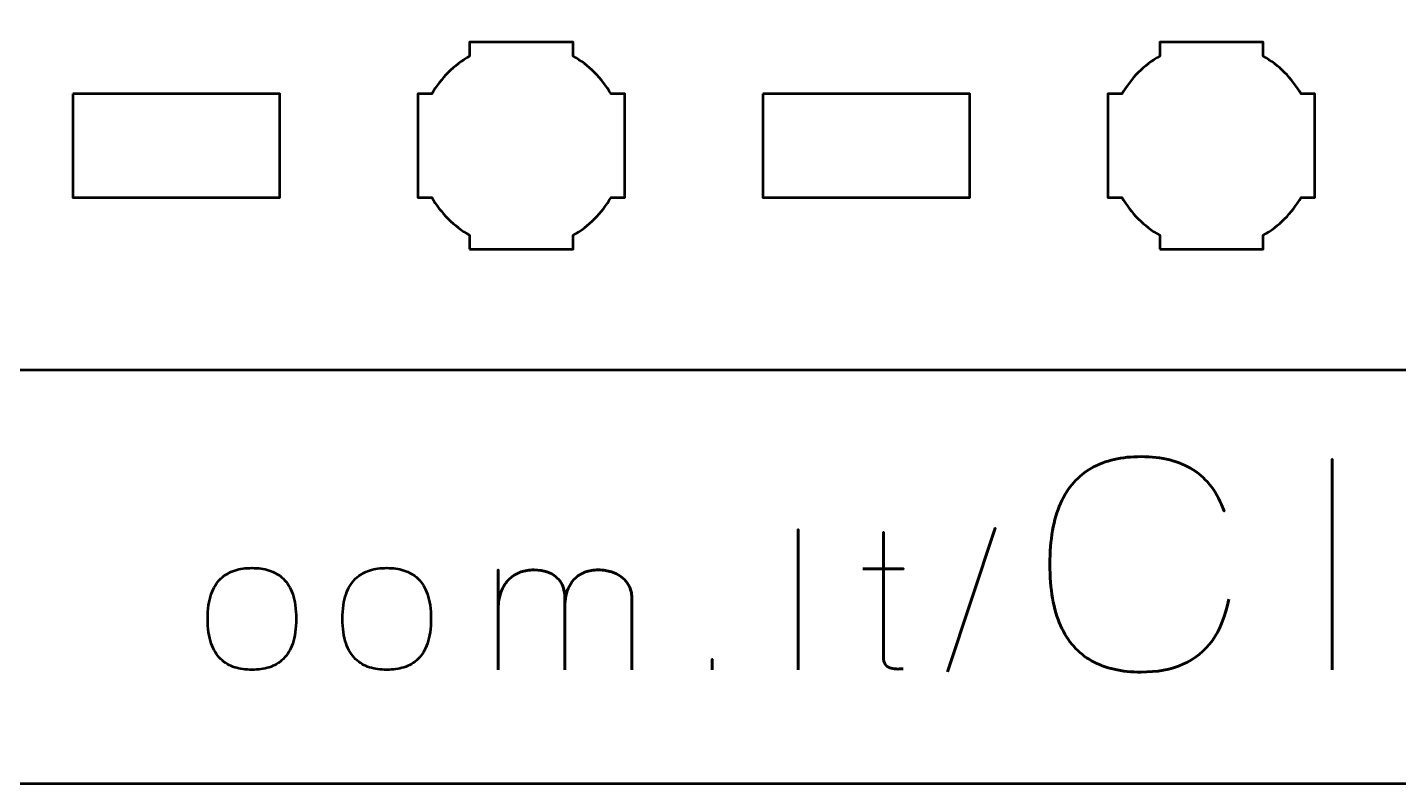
# Model space of a CAD drawing. Header units: centimetres. Extents: x -21 to 0, y -29.7 to 0.
# Drawn here: x -8.931 to -4.958, y -29.7 to -27.507 of the extents above; entities that cross this region are included whole.
import ezdxf

# ---------------------------------------------------------------- set-up
doc = ezdxf.new("R2010")
doc.units = ezdxf.units.CM
doc.header["$MEASUREMENT"] = 0
doc.layers.add('Layer 1', color=7, linetype='Continuous')

msp = doc.modelspace()

# ---------------------------------------------------------------- linework, layer by layer
at = {"layer": 'Layer 1', "color": 22, "lineweight": 53}
msp.add_open_spline([(-21.00003, -29.19995), (-21.00003, -29.19995), (-21.00003, -0.49992), (-21.00003, -0.49992), (-21.00003, -0.49992), (-21.00003, -0.22295), (-20.77694, 0.00004), (-20.49994, 0.00004), (-20.49994, 0.00004), (-20.49994, 0.00004), (-0.50008, 0.00004), (-0.50008, 0.00004), (-0.50008, 0.00004), (-0.22294, 0.00004), (0.00002, -0.22295), (0.00002, -0.49992), (0.00002, -0.49992), (0.00002, -0.49992), (0.00002, -29.19995), (0.00002, -29.19995), (0.00002, -29.19995), (0.00002, -29.47695), (-0.22294, -29.70004), (-0.50008, -29.70004), (-0.50008, -29.70004), (-0.50008, -29.70004), (-20.49994, -29.70004), (-20.49994, -29.70004), (-20.49994, -29.70004), (-20.77694, -29.70004), (-21.00003, -29.47695), (-21.00003, -29.19995)], degree=3, knots=[0, 0, 0, 0, 0.125, 0.125, 0.125, 0.125, 0.25, 0.25, 0.25, 0.25, 0.375, 0.375, 0.375, 0.375, 0.5, 0.5, 0.5, 0.5, 0.625, 0.625, 0.625, 0.625, 0.75, 0.75, 0.75, 0.75, 0.875, 0.875, 0.875, 0.875, 1, 1, 1, 1], dxfattribs=at)
at = {"layer": 'Layer 1', "color": 114, "lineweight": 53}
msp.add_open_spline([(-9.64995, -21.19999), (-9.64995, -21.19999), (-1.35005, -21.19999), (-1.35005, -21.19999), (-1.35005, -21.19999), (-1.07305, -21.19999), (-0.84995, -21.42308), (-0.84995, -21.70008), (-0.84995, -21.70008), (-0.84995, -21.70008), (-0.84995, -28.00005), (-0.84995, -28.00005), (-0.84995, -28.00005), (-0.84995, -28.27702), (-1.07305, -28.50001), (-1.35005, -28.50001), (-1.35005, -28.50001), (-1.35005, -28.50001), (-9.64995, -28.50001), (-9.64995, -28.50001), (-9.64995, -28.50001), (-9.92695, -28.50001), (-10.15005, -28.27702), (-10.15005, -28.00005), (-10.15005, -28.00005), (-10.15005, -28.00005), (-10.15005, -21.70008), (-10.15005, -21.70008), (-10.15005, -21.70008), (-10.15005, -21.42308), (-9.92695, -21.19999), (-9.64995, -21.19999)], degree=3, knots=[0, 0, 0, 0, 0.125, 0.125, 0.125, 0.125, 0.25, 0.25, 0.25, 0.25, 0.375, 0.375, 0.375, 0.375, 0.5, 0.5, 0.5, 0.5, 0.625, 0.625, 0.625, 0.625, 0.75, 0.75, 0.75, 0.75, 0.875, 0.875, 0.875, 0.875, 1, 1, 1, 1], dxfattribs=at)
at = {"layer": 'Layer 1', "lineweight": 53}
for points, knots in [([(-7.65002, -28.14998), (-7.65002, -28.14998), (-7.65002, -28.10987), (-7.65002, -28.10987), (-7.65002, -28.10987), (-7.69549, -28.08355), (-7.73352, -28.04552), (-7.75984, -28.00005), (-7.75984, -28.00005), (-7.75984, -28.00005), (-7.79995, -28.00005), (-7.79995, -28.00005), (-7.79995, -28.00005), (-7.79995, -28.00005), (-7.79995, -27.84998), (-7.79995, -27.84998), (-7.79995, -27.84998), (-7.79995, -27.84998), (-7.79995, -27.70005), (-7.79995, -27.70005), (-7.79995, -27.70005), (-7.79995, -27.70005), (-7.75984, -27.70005), (-7.75984, -27.70005), (-7.75984, -27.70005), (-7.73352, -27.65443), (-7.69549, -27.61655), (-7.65002, -27.59023), (-7.65002, -27.59023), (-7.65002, -27.59023), (-7.65002, -27.54998), (-7.65002, -27.54998), (-7.65002, -27.54998), (-7.65002, -27.54998), (-7.49995, -27.54998), (-7.49995, -27.54998), (-7.49995, -27.54998), (-7.49995, -27.54998), (-7.35002, -27.54998), (-7.35002, -27.54998), (-7.35002, -27.54998), (-7.35002, -27.54998), (-7.35002, -27.59023), (-7.35002, -27.59023), (-7.35002, -27.59023), (-7.30454, -27.61655), (-7.26651, -27.65443), (-7.2402, -27.70005), (-7.2402, -27.70005), (-7.2402, -27.70005), (-7.19994, -27.70005), (-7.19994, -27.70005), (-7.19994, -27.70005), (-7.19994, -27.70005), (-7.19994, -27.84998), (-7.19994, -27.84998), (-7.19994, -27.84998), (-7.19994, -27.84998), (-7.19994, -28.00005), (-7.19994, -28.00005), (-7.19994, -28.00005), (-7.19994, -28.00005), (-7.2402, -28.00005), (-7.2402, -28.00005), (-7.2402, -28.00005), (-7.26651, -28.04552), (-7.30454, -28.08355), (-7.35002, -28.10987), (-7.35002, -28.10987), (-7.35002, -28.10987), (-7.35002, -28.14998), (-7.35002, -28.14998), (-7.35002, -28.14998), (-7.35002, -28.14998), (-7.49995, -28.14998), (-7.49995, -28.14998), (-7.49995, -28.14998), (-7.49995, -28.14998), (-7.65002, -28.14998), (-7.65002, -28.14998)], [0, 0, 0, 0, 0.05, 0.05, 0.05, 0.05, 0.1, 0.1, 0.1, 0.1, 0.15, 0.15, 0.15, 0.15, 0.2, 0.2, 0.2, 0.2, 0.25, 0.25, 0.25, 0.25, 0.3, 0.3, 0.3, 0.3, 0.35, 0.35, 0.35, 0.35, 0.4, 0.4, 0.4, 0.4, 0.45, 0.45, 0.45, 0.45, 0.5, 0.5, 0.5, 0.5, 0.55, 0.55, 0.55, 0.55, 0.6, 0.6, 0.6, 0.6, 0.65, 0.65, 0.65, 0.65, 0.7, 0.7, 0.7, 0.7, 0.75, 0.75, 0.75, 0.75, 0.8, 0.8, 0.8, 0.8, 0.85, 0.85, 0.85, 0.85, 0.9, 0.9, 0.9, 0.9, 0.95, 0.95, 0.95, 0.95, 1, 1, 1, 1]), ([(-5.6501, -28.14998), (-5.6501, -28.14998), (-5.6501, -28.10987), (-5.6501, -28.10987), (-5.6501, -28.10987), (-5.69557, -28.08355), (-5.73346, -28.04552), (-5.75992, -28.00005), (-5.75992, -28.00005), (-5.75992, -28.00005), (-5.80003, -28.00005), (-5.80003, -28.00005), (-5.80003, -28.00005), (-5.80003, -28.00005), (-5.80003, -27.84998), (-5.80003, -27.84998), (-5.80003, -27.84998), (-5.80003, -27.84998), (-5.80003, -27.70005), (-5.80003, -27.70005), (-5.80003, -27.70005), (-5.80003, -27.70005), (-5.75992, -27.70005), (-5.75992, -27.70005), (-5.75992, -27.70005), (-5.73346, -27.65443), (-5.69557, -27.61655), (-5.6501, -27.59023), (-5.6501, -27.59023), (-5.6501, -27.59023), (-5.6501, -27.54998), (-5.6501, -27.54998), (-5.6501, -27.54998), (-5.6501, -27.54998), (-5.50002, -27.54998), (-5.50002, -27.54998), (-5.50002, -27.54998), (-5.50002, -27.54998), (-5.35009, -27.54998), (-5.35009, -27.54998), (-5.35009, -27.54998), (-5.35009, -27.54998), (-5.35009, -27.59023), (-5.35009, -27.59023), (-5.35009, -27.59023), (-5.30448, -27.61655), (-5.26656, -27.65443), (-5.24024, -27.70005), (-5.24024, -27.70005), (-5.24024, -27.70005), (-5.20002, -27.70005), (-5.20002, -27.70005), (-5.20002, -27.70005), (-5.20002, -27.70005), (-5.20002, -27.84998), (-5.20002, -27.84998), (-5.20002, -27.84998), (-5.20002, -27.84998), (-5.20002, -28.00005), (-5.20002, -28.00005), (-5.20002, -28.00005), (-5.20002, -28.00005), (-5.24024, -28.00005), (-5.24024, -28.00005), (-5.24024, -28.00005), (-5.26656, -28.04552), (-5.30448, -28.08355), (-5.35009, -28.10987), (-5.35009, -28.10987), (-5.35009, -28.10987), (-5.35009, -28.14998), (-5.35009, -28.14998), (-5.35009, -28.14998), (-5.35009, -28.14998), (-5.50002, -28.14998), (-5.50002, -28.14998), (-5.50002, -28.14998), (-5.50002, -28.14998), (-5.6501, -28.14998), (-5.6501, -28.14998)], [0, 0, 0, 0, 0.05, 0.05, 0.05, 0.05, 0.1, 0.1, 0.1, 0.1, 0.15, 0.15, 0.15, 0.15, 0.2, 0.2, 0.2, 0.2, 0.25, 0.25, 0.25, 0.25, 0.3, 0.3, 0.3, 0.3, 0.35, 0.35, 0.35, 0.35, 0.4, 0.4, 0.4, 0.4, 0.45, 0.45, 0.45, 0.45, 0.5, 0.5, 0.5, 0.5, 0.55, 0.55, 0.55, 0.55, 0.6, 0.6, 0.6, 0.6, 0.65, 0.65, 0.65, 0.65, 0.7, 0.7, 0.7, 0.7, 0.75, 0.75, 0.75, 0.75, 0.8, 0.8, 0.8, 0.8, 0.85, 0.85, 0.85, 0.85, 0.9, 0.9, 0.9, 0.9, 0.95, 0.95, 0.95, 0.95, 1, 1, 1, 1]), ([(-8.8, -27.70005), (-8.8, -27.70005), (-8.2, -27.70005), (-8.2, -27.70005), (-8.2, -27.70005), (-8.2, -27.70005), (-8.2, -28.00005), (-8.2, -28.00005), (-8.2, -28.00005), (-8.2, -28.00005), (-8.8, -28.00005), (-8.8, -28.00005), (-8.8, -28.00005), (-8.8, -28.00005), (-8.8, -27.70005), (-8.8, -27.70005)], [0, 0, 0, 0, 0.25, 0.25, 0.25, 0.25, 0.5, 0.5, 0.5, 0.5, 0.75, 0.75, 0.75, 0.75, 1, 1, 1, 1]), ([(-6.80004, -27.70005), (-6.80004, -27.70005), (-6.20004, -27.70005), (-6.20004, -27.70005), (-6.20004, -27.70005), (-6.20004, -27.70005), (-6.20004, -28.00005), (-6.20004, -28.00005), (-6.20004, -28.00005), (-6.20004, -28.00005), (-6.80004, -28.00005), (-6.80004, -28.00005), (-6.80004, -28.00005), (-6.80004, -28.00005), (-6.80004, -27.70005), (-6.80004, -27.70005)], [0, 0, 0, 0, 0.25, 0.25, 0.25, 0.25, 0.5, 0.5, 0.5, 0.5, 0.75, 0.75, 0.75, 0.75, 1, 1, 1, 1])]:
    msp.add_open_spline(points, degree=3, knots=knots, dxfattribs=at)
at = {"layer": 'Layer 1', "color": 30, "lineweight": 53}
for points, knots in [([(-5.45013, -29.16503), (-5.45916, -29.21343), (-5.47496, -29.25336), (-5.49712, -29.28469), (-5.49712, -29.28469), (-5.51941, -29.31587), (-5.54792, -29.33902), (-5.58263, -29.35412), (-5.58263, -29.35412), (-5.6172, -29.36921), (-5.65784, -29.37683), (-5.70413, -29.37669), (-5.70413, -29.37669), (-5.76043, -29.37683), (-5.80827, -29.36597), (-5.8475, -29.34381), (-5.8475, -29.34381), (-5.88673, -29.3218), (-5.91664, -29.28779), (-5.93725, -29.24165), (-5.93725, -29.24165), (-5.95785, -29.19551), (-5.96815, -29.13638), (-5.96829, -29.06427), (-5.96829, -29.06427), (-5.96815, -28.99245), (-5.95785, -28.93346), (-5.93725, -28.88732), (-5.93725, -28.88732), (-5.91664, -28.84117), (-5.88673, -28.80703), (-5.8475, -28.78487), (-5.8475, -28.78487), (-5.80827, -28.76272), (-5.76043, -28.75171), (-5.70413, -28.75185), (-5.70413, -28.75185), (-5.64387, -28.75171), (-5.59336, -28.76455), (-5.55272, -28.79037), (-5.55272, -28.79037), (-5.51222, -28.8162), (-5.48244, -28.85613), (-5.46367, -28.91018), (-5.46367, -28.91018), (-5.48244, -28.85613), (-5.51222, -28.8162), (-5.55272, -28.79037), (-5.55272, -28.79037), (-5.59336, -28.76455), (-5.64387, -28.75171), (-5.70413, -28.75185), (-5.70413, -28.75185), (-5.76043, -28.75171), (-5.80827, -28.76272), (-5.8475, -28.78487), (-5.8475, -28.78487), (-5.88673, -28.80703), (-5.91664, -28.84117), (-5.93725, -28.88732), (-5.93725, -28.88732), (-5.95785, -28.93346), (-5.96815, -28.99245), (-5.96829, -29.06427), (-5.96829, -29.06427), (-5.96815, -29.13638), (-5.95785, -29.19551), (-5.93725, -29.24165), (-5.93725, -29.24165), (-5.91664, -29.28779), (-5.88673, -29.3218), (-5.8475, -29.34381), (-5.8475, -29.34381), (-5.80827, -29.36597), (-5.76043, -29.37683), (-5.70413, -29.37669), (-5.70413, -29.37669), (-5.65784, -29.37683), (-5.6172, -29.36921), (-5.58263, -29.35412), (-5.58263, -29.35412), (-5.54792, -29.33902), (-5.51941, -29.31587), (-5.49712, -29.28469), (-5.49712, -29.28469), (-5.47496, -29.25336), (-5.45916, -29.21343), (-5.45013, -29.16503)], [0, 0, 0, 0, 0.0454545, 0.0454545, 0.0454545, 0.0454545, 0.0909091, 0.0909091, 0.0909091, 0.0909091, 0.1363636, 0.1363636, 0.1363636, 0.1363636, 0.1818182, 0.1818182, 0.1818182, 0.1818182, 0.2272727, 0.2272727, 0.2272727, 0.2272727, 0.2727273, 0.2727273, 0.2727273, 0.2727273, 0.3181818, 0.3181818, 0.3181818, 0.3181818, 0.3636364, 0.3636364, 0.3636364, 0.3636364, 0.4090909, 0.4090909, 0.4090909, 0.4090909, 0.4545455, 0.4545455, 0.4545455, 0.4545455, 0.5, 0.5, 0.5, 0.5, 0.5454545, 0.5454545, 0.5454545, 0.5454545, 0.5909091, 0.5909091, 0.5909091, 0.5909091, 0.6363636, 0.6363636, 0.6363636, 0.6363636, 0.6818182, 0.6818182, 0.6818182, 0.6818182, 0.7272727, 0.7272727, 0.7272727, 0.7272727, 0.7727273, 0.7727273, 0.7727273, 0.7727273, 0.8181818, 0.8181818, 0.8181818, 0.8181818, 0.8636364, 0.8636364, 0.8636364, 0.8636364, 0.9090909, 0.9090909, 0.9090909, 0.9090909, 0.9545455, 0.9545455, 0.9545455, 0.9545455, 1, 1, 1, 1]), ([(-5.15041, -29.36992), (-5.15041, -29.36992), (-5.15041, -28.75947), (-5.15041, -28.75947), (-5.15041, -28.75947), (-5.15041, -28.75947), (-5.15041, -29.36992), (-5.15041, -29.36992)], [0, 0, 0, 0, 0.5, 0.5, 0.5, 0.5, 1, 1, 1, 1]), ([(-6.69812, -29.36992), (-6.69812, -29.36992), (-6.69812, -28.96296), (-6.69812, -28.96296), (-6.69812, -28.96296), (-6.69812, -28.96296), (-6.69812, -29.36992), (-6.69812, -29.36992)], [0, 0, 0, 0, 0.5, 0.5, 0.5, 0.5, 1, 1, 1, 1]), ([(-6.26519, -29.37556), (-6.26519, -29.37556), (-6.1269, -28.95901), (-6.1269, -28.95901), (-6.1269, -28.95901), (-6.1269, -28.95901), (-6.26519, -29.37556), (-6.26519, -29.37556)], [0, 0, 0, 0, 0.5, 0.5, 0.5, 0.5, 1, 1, 1, 1]), ([(-6.39332, -29.3671), (-6.40028, -29.36766), (-6.40724, -29.36785), (-6.41402, -29.36766), (-6.41402, -29.36766), (-6.42079, -29.36747), (-6.42691, -29.36644), (-6.43246, -29.36437), (-6.43246, -29.36437), (-6.43801, -29.36239), (-6.44243, -29.35882), (-6.44581, -29.35374), (-6.44581, -29.35374), (-6.44911, -29.34866), (-6.4508, -29.34142), (-6.45089, -29.3321), (-6.45089, -29.3321), (-6.45089, -29.32768), (-6.45089, -29.32016), (-6.45089, -29.30962), (-6.45089, -29.30962), (-6.45089, -29.29899), (-6.45089, -29.28619), (-6.45089, -29.27105), (-6.45089, -29.27105), (-6.45089, -29.2559), (-6.45089, -29.23935), (-6.45089, -29.22138), (-6.45089, -29.22138), (-6.45089, -29.20341), (-6.45089, -29.18488), (-6.45089, -29.16569), (-6.45089, -29.16569), (-6.45089, -29.1465), (-6.45089, -29.12759), (-6.45089, -29.10887), (-6.45089, -29.10887), (-6.45089, -29.09015), (-6.45089, -29.07255), (-6.45089, -29.056), (-6.45089, -29.056), (-6.45089, -29.03944), (-6.45089, -29.02476), (-6.45089, -29.01207), (-6.45089, -29.01207), (-6.45089, -28.99927), (-6.45089, -28.9893), (-6.45089, -28.98196), (-6.45089, -28.98196), (-6.45089, -28.97472), (-6.45089, -28.97095), (-6.45089, -28.97086), (-6.45089, -28.97086), (-6.45089, -28.97095), (-6.45089, -28.97472), (-6.45089, -28.98196), (-6.45089, -28.98196), (-6.45089, -28.9893), (-6.45089, -28.99927), (-6.45089, -29.01207), (-6.45089, -29.01207), (-6.45089, -29.02476), (-6.45089, -29.03944), (-6.45089, -29.056), (-6.45089, -29.056), (-6.45089, -29.07255), (-6.45089, -29.09015), (-6.45089, -29.10887), (-6.45089, -29.10887), (-6.45089, -29.12759), (-6.45089, -29.1465), (-6.45089, -29.16569), (-6.45089, -29.16569), (-6.45089, -29.18488), (-6.45089, -29.20341), (-6.45089, -29.22138), (-6.45089, -29.22138), (-6.45089, -29.23935), (-6.45089, -29.2559), (-6.45089, -29.27105), (-6.45089, -29.27105), (-6.45089, -29.28619), (-6.45089, -29.29899), (-6.45089, -29.30962), (-6.45089, -29.30962), (-6.45089, -29.32016), (-6.45089, -29.32768), (-6.45089, -29.3321), (-6.45089, -29.3321), (-6.4508, -29.34142), (-6.44911, -29.34866), (-6.44581, -29.35374), (-6.44581, -29.35374), (-6.44243, -29.35882), (-6.43801, -29.36239), (-6.43246, -29.36437), (-6.43246, -29.36437), (-6.42691, -29.36644), (-6.42079, -29.36747), (-6.41402, -29.36766), (-6.41402, -29.36766), (-6.40724, -29.36785), (-6.40028, -29.36766), (-6.39332, -29.3671)], [0, 0, 0, 0, 0.0384615, 0.0384615, 0.0384615, 0.0384615, 0.0769231, 0.0769231, 0.0769231, 0.0769231, 0.1153846, 0.1153846, 0.1153846, 0.1153846, 0.1538462, 0.1538462, 0.1538462, 0.1538462, 0.1923077, 0.1923077, 0.1923077, 0.1923077, 0.2307692, 0.2307692, 0.2307692, 0.2307692, 0.2692308, 0.2692308, 0.2692308, 0.2692308, 0.3076923, 0.3076923, 0.3076923, 0.3076923, 0.3461538, 0.3461538, 0.3461538, 0.3461538, 0.3846154, 0.3846154, 0.3846154, 0.3846154, 0.4230769, 0.4230769, 0.4230769, 0.4230769, 0.4615385, 0.4615385, 0.4615385, 0.4615385, 0.5, 0.5, 0.5, 0.5, 0.5384615, 0.5384615, 0.5384615, 0.5384615, 0.5769231, 0.5769231, 0.5769231, 0.5769231, 0.6153846, 0.6153846, 0.6153846, 0.6153846, 0.6538462, 0.6538462, 0.6538462, 0.6538462, 0.6923077, 0.6923077, 0.6923077, 0.6923077, 0.7307692, 0.7307692, 0.7307692, 0.7307692, 0.7692308, 0.7692308, 0.7692308, 0.7692308, 0.8076923, 0.8076923, 0.8076923, 0.8076923, 0.8461538, 0.8461538, 0.8461538, 0.8461538, 0.8846154, 0.8846154, 0.8846154, 0.8846154, 0.9230769, 0.9230769, 0.9230769, 0.9230769, 0.9615385, 0.9615385, 0.9615385, 0.9615385, 1, 1, 1, 1]), ([(-8.28081, -29.36992), (-8.26303, -29.37001), (-8.24648, -29.36776), (-8.23105, -29.36296), (-8.23105, -29.36296), (-8.21562, -29.35816), (-8.20198, -29.35016), (-8.19031, -29.33897), (-8.19031, -29.33897), (-8.17855, -29.32778), (-8.16943, -29.31263), (-8.16275, -29.29344), (-8.16275, -29.29344), (-8.15617, -29.27434), (-8.15278, -29.25054), (-8.15268, -29.22204), (-8.15268, -29.22204), (-8.15278, -29.19363), (-8.15617, -29.16992), (-8.16275, -29.15092), (-8.16275, -29.15092), (-8.16943, -29.13191), (-8.17855, -29.11677), (-8.19031, -29.10557), (-8.19031, -29.10557), (-8.20198, -29.09447), (-8.21562, -29.08648), (-8.23105, -29.08168), (-8.23105, -29.08168), (-8.24648, -29.07688), (-8.26303, -29.07462), (-8.28081, -29.07472), (-8.28081, -29.07472), (-8.2984, -29.07462), (-8.31496, -29.07688), (-8.33039, -29.08168), (-8.33039, -29.08168), (-8.34582, -29.08648), (-8.35936, -29.09447), (-8.37112, -29.10557), (-8.37112, -29.10557), (-8.38288, -29.11677), (-8.3921, -29.13191), (-8.39878, -29.15092), (-8.39878, -29.15092), (-8.40546, -29.16992), (-8.40885, -29.19363), (-8.40894, -29.22204), (-8.40894, -29.22204), (-8.40885, -29.25054), (-8.40546, -29.27434), (-8.39878, -29.29344), (-8.39878, -29.29344), (-8.3921, -29.31263), (-8.38288, -29.32778), (-8.37112, -29.33897), (-8.37112, -29.33897), (-8.35936, -29.35016), (-8.34582, -29.35816), (-8.33039, -29.36296), (-8.33039, -29.36296), (-8.31496, -29.36776), (-8.2984, -29.37001), (-8.28081, -29.36992)], [0, 0, 0, 0, 0.0625, 0.0625, 0.0625, 0.0625, 0.125, 0.125, 0.125, 0.125, 0.1875, 0.1875, 0.1875, 0.1875, 0.25, 0.25, 0.25, 0.25, 0.3125, 0.3125, 0.3125, 0.3125, 0.375, 0.375, 0.375, 0.375, 0.4375, 0.4375, 0.4375, 0.4375, 0.5, 0.5, 0.5, 0.5, 0.5625, 0.5625, 0.5625, 0.5625, 0.625, 0.625, 0.625, 0.625, 0.6875, 0.6875, 0.6875, 0.6875, 0.75, 0.75, 0.75, 0.75, 0.8125, 0.8125, 0.8125, 0.8125, 0.875, 0.875, 0.875, 0.875, 0.9375, 0.9375, 0.9375, 0.9375, 1, 1, 1, 1]), ([(-8.28081, -29.36992), (-8.26303, -29.37001), (-8.24648, -29.36776), (-8.23105, -29.36296), (-8.23105, -29.36296), (-8.21562, -29.35816), (-8.20198, -29.35016), (-8.19031, -29.33897), (-8.19031, -29.33897), (-8.17855, -29.32778), (-8.16943, -29.31263), (-8.16275, -29.29344), (-8.16275, -29.29344), (-8.15617, -29.27434), (-8.15278, -29.25054), (-8.15268, -29.22204), (-8.15268, -29.22204), (-8.15278, -29.19363), (-8.15617, -29.16992), (-8.16275, -29.15092), (-8.16275, -29.15092), (-8.16943, -29.13191), (-8.17855, -29.11677), (-8.19031, -29.10557), (-8.19031, -29.10557), (-8.20198, -29.09447), (-8.21562, -29.08648), (-8.23105, -29.08168), (-8.23105, -29.08168), (-8.24648, -29.07688), (-8.26303, -29.07462), (-8.28081, -29.07472), (-8.28081, -29.07472), (-8.2984, -29.07462), (-8.31496, -29.07688), (-8.33039, -29.08168), (-8.33039, -29.08168), (-8.34582, -29.08648), (-8.35936, -29.09447), (-8.37112, -29.10557), (-8.37112, -29.10557), (-8.38288, -29.11677), (-8.3921, -29.13191), (-8.39878, -29.15092), (-8.39878, -29.15092), (-8.40546, -29.16992), (-8.40885, -29.19363), (-8.40894, -29.22204), (-8.40894, -29.22204), (-8.40885, -29.25054), (-8.40546, -29.27434), (-8.39878, -29.29344), (-8.39878, -29.29344), (-8.3921, -29.31263), (-8.38288, -29.32778), (-8.37112, -29.33897), (-8.37112, -29.33897), (-8.35936, -29.35016), (-8.34582, -29.35816), (-8.33039, -29.36296), (-8.33039, -29.36296), (-8.31496, -29.36776), (-8.2984, -29.37001), (-8.28081, -29.36992)], [0, 0, 0, 0, 0.0625, 0.0625, 0.0625, 0.0625, 0.125, 0.125, 0.125, 0.125, 0.1875, 0.1875, 0.1875, 0.1875, 0.25, 0.25, 0.25, 0.25, 0.3125, 0.3125, 0.3125, 0.3125, 0.375, 0.375, 0.375, 0.375, 0.4375, 0.4375, 0.4375, 0.4375, 0.5, 0.5, 0.5, 0.5, 0.5625, 0.5625, 0.5625, 0.5625, 0.625, 0.625, 0.625, 0.625, 0.6875, 0.6875, 0.6875, 0.6875, 0.75, 0.75, 0.75, 0.75, 0.8125, 0.8125, 0.8125, 0.8125, 0.875, 0.875, 0.875, 0.875, 0.9375, 0.9375, 0.9375, 0.9375, 1, 1, 1, 1]), ([(-7.89022, -29.36992), (-7.87244, -29.37001), (-7.85589, -29.36776), (-7.84046, -29.36296), (-7.84046, -29.36296), (-7.82503, -29.35816), (-7.81139, -29.35016), (-7.79972, -29.33897), (-7.79972, -29.33897), (-7.78796, -29.32778), (-7.77884, -29.31263), (-7.77216, -29.29344), (-7.77216, -29.29344), (-7.76558, -29.27434), (-7.76219, -29.25054), (-7.76209, -29.22204), (-7.76209, -29.22204), (-7.76219, -29.19363), (-7.76558, -29.16992), (-7.77216, -29.15092), (-7.77216, -29.15092), (-7.77884, -29.13191), (-7.78796, -29.11677), (-7.79972, -29.10557), (-7.79972, -29.10557), (-7.81139, -29.09447), (-7.82503, -29.08648), (-7.84046, -29.08168), (-7.84046, -29.08168), (-7.85589, -29.07688), (-7.87244, -29.07462), (-7.89022, -29.07472), (-7.89022, -29.07472), (-7.90781, -29.07462), (-7.92437, -29.07688), (-7.9398, -29.08168), (-7.9398, -29.08168), (-7.95523, -29.08648), (-7.96877, -29.09447), (-7.98053, -29.10557), (-7.98053, -29.10557), (-7.99229, -29.11677), (-8.00151, -29.13191), (-8.00819, -29.15092), (-8.00819, -29.15092), (-8.01487, -29.16992), (-8.01826, -29.19363), (-8.01835, -29.22204), (-8.01835, -29.22204), (-8.01826, -29.25054), (-8.01487, -29.27434), (-8.00819, -29.29344), (-8.00819, -29.29344), (-8.00151, -29.31263), (-7.99229, -29.32778), (-7.98053, -29.33897), (-7.98053, -29.33897), (-7.96877, -29.35016), (-7.95523, -29.35816), (-7.9398, -29.36296), (-7.9398, -29.36296), (-7.92437, -29.36776), (-7.90781, -29.37001), (-7.89022, -29.36992)], [0, 0, 0, 0, 0.0625, 0.0625, 0.0625, 0.0625, 0.125, 0.125, 0.125, 0.125, 0.1875, 0.1875, 0.1875, 0.1875, 0.25, 0.25, 0.25, 0.25, 0.3125, 0.3125, 0.3125, 0.3125, 0.375, 0.375, 0.375, 0.375, 0.4375, 0.4375, 0.4375, 0.4375, 0.5, 0.5, 0.5, 0.5, 0.5625, 0.5625, 0.5625, 0.5625, 0.625, 0.625, 0.625, 0.625, 0.6875, 0.6875, 0.6875, 0.6875, 0.75, 0.75, 0.75, 0.75, 0.8125, 0.8125, 0.8125, 0.8125, 0.875, 0.875, 0.875, 0.875, 0.9375, 0.9375, 0.9375, 0.9375, 1, 1, 1, 1]), ([(-7.89022, -29.36992), (-7.87244, -29.37001), (-7.85589, -29.36776), (-7.84046, -29.36296), (-7.84046, -29.36296), (-7.82503, -29.35816), (-7.81139, -29.35016), (-7.79972, -29.33897), (-7.79972, -29.33897), (-7.78796, -29.32778), (-7.77884, -29.31263), (-7.77216, -29.29344), (-7.77216, -29.29344), (-7.76558, -29.27434), (-7.76219, -29.25054), (-7.76209, -29.22204), (-7.76209, -29.22204), (-7.76219, -29.19363), (-7.76558, -29.16992), (-7.77216, -29.15092), (-7.77216, -29.15092), (-7.77884, -29.13191), (-7.78796, -29.11677), (-7.79972, -29.10557), (-7.79972, -29.10557), (-7.81139, -29.09447), (-7.82503, -29.08648), (-7.84046, -29.08168), (-7.84046, -29.08168), (-7.85589, -29.07688), (-7.87244, -29.07462), (-7.89022, -29.07472), (-7.89022, -29.07472), (-7.90781, -29.07462), (-7.92437, -29.07688), (-7.9398, -29.08168), (-7.9398, -29.08168), (-7.95523, -29.08648), (-7.96877, -29.09447), (-7.98053, -29.10557), (-7.98053, -29.10557), (-7.99229, -29.11677), (-8.00151, -29.13191), (-8.00819, -29.15092), (-8.00819, -29.15092), (-8.01487, -29.16992), (-8.01826, -29.19363), (-8.01835, -29.22204), (-8.01835, -29.22204), (-8.01826, -29.25054), (-8.01487, -29.27434), (-8.00819, -29.29344), (-8.00819, -29.29344), (-8.00151, -29.31263), (-7.99229, -29.32778), (-7.98053, -29.33897), (-7.98053, -29.33897), (-7.96877, -29.35016), (-7.95523, -29.35816), (-7.9398, -29.36296), (-7.9398, -29.36296), (-7.92437, -29.36776), (-7.90781, -29.37001), (-7.89022, -29.36992)], [0, 0, 0, 0, 0.0625, 0.0625, 0.0625, 0.0625, 0.125, 0.125, 0.125, 0.125, 0.1875, 0.1875, 0.1875, 0.1875, 0.25, 0.25, 0.25, 0.25, 0.3125, 0.3125, 0.3125, 0.3125, 0.375, 0.375, 0.375, 0.375, 0.4375, 0.4375, 0.4375, 0.4375, 0.5, 0.5, 0.5, 0.5, 0.5625, 0.5625, 0.5625, 0.5625, 0.625, 0.625, 0.625, 0.625, 0.6875, 0.6875, 0.6875, 0.6875, 0.75, 0.75, 0.75, 0.75, 0.8125, 0.8125, 0.8125, 0.8125, 0.875, 0.875, 0.875, 0.875, 0.9375, 0.9375, 0.9375, 0.9375, 1, 1, 1, 1]), ([(-7.37433, -29.36992), (-7.37433, -29.36983), (-7.37433, -29.3671), (-7.37433, -29.36174), (-7.37433, -29.36174), (-7.37433, -29.35647), (-7.37433, -29.34922), (-7.37433, -29.3401), (-7.37433, -29.3401), (-7.37433, -29.33088), (-7.37433, -29.32053), (-7.37433, -29.30887), (-7.37433, -29.30887), (-7.37433, -29.2973), (-7.37433, -29.28516), (-7.37433, -29.27237), (-7.37433, -29.27237), (-7.37433, -29.25967), (-7.37433, -29.24715), (-7.37433, -29.23474), (-7.37433, -29.23474), (-7.37433, -29.22232), (-7.37433, -29.21065), (-7.37433, -29.19993), (-7.37433, -29.19993), (-7.37433, -29.18911), (-7.37433, -29.17989), (-7.37433, -29.17208), (-7.37433, -29.17208), (-7.37433, -29.16437), (-7.37433, -29.15882), (-7.37433, -29.15543), (-7.37433, -29.15543), (-7.37423, -29.15016), (-7.37508, -29.14424), (-7.37668, -29.13775), (-7.37668, -29.13775), (-7.37828, -29.13116), (-7.38101, -29.12458), (-7.38486, -29.11799), (-7.38486, -29.11799), (-7.38872, -29.11131), (-7.39408, -29.1052), (-7.40076, -29.09955), (-7.40076, -29.09955), (-7.40753, -29.09391), (-7.416, -29.08939), (-7.42616, -29.08591), (-7.42616, -29.08591), (-7.43642, -29.08243), (-7.44864, -29.08055), (-7.46294, -29.08036), (-7.46294, -29.08036), (-7.47724, -29.08036), (-7.49004, -29.08234), (-7.50123, -29.08629), (-7.50123, -29.08629), (-7.51252, -29.09033), (-7.52221, -29.09588), (-7.53049, -29.10294), (-7.53049, -29.10294), (-7.53867, -29.11), (-7.54554, -29.11809), (-7.5509, -29.1273), (-7.5509, -29.1273), (-7.55626, -29.13643), (-7.56022, -29.14612), (-7.56285, -29.15647), (-7.56285, -29.15647), (-7.56548, -29.16672), (-7.5668, -29.17716), (-7.5668, -29.18761), (-7.5668, -29.18761), (-7.5668, -29.17716), (-7.56548, -29.16672), (-7.56285, -29.15647), (-7.56285, -29.15647), (-7.56022, -29.14612), (-7.55626, -29.13643), (-7.5509, -29.1273), (-7.5509, -29.1273), (-7.54554, -29.11809), (-7.53867, -29.11), (-7.53049, -29.10294), (-7.53049, -29.10294), (-7.52221, -29.09588), (-7.51252, -29.09033), (-7.50123, -29.08629), (-7.50123, -29.08629), (-7.49004, -29.08234), (-7.47724, -29.08036), (-7.46294, -29.08036), (-7.46294, -29.08036), (-7.44864, -29.08055), (-7.43642, -29.08243), (-7.42616, -29.08591), (-7.42616, -29.08591), (-7.416, -29.08939), (-7.40753, -29.09391), (-7.40076, -29.09955), (-7.40076, -29.09955), (-7.39408, -29.1052), (-7.38872, -29.11131), (-7.38486, -29.11799), (-7.38486, -29.11799), (-7.38101, -29.12458), (-7.37828, -29.13116), (-7.37668, -29.13775), (-7.37668, -29.13775), (-7.37508, -29.14424), (-7.37423, -29.15016), (-7.37433, -29.15543), (-7.37433, -29.15543), (-7.37433, -29.15882), (-7.37433, -29.16437), (-7.37433, -29.17208), (-7.37433, -29.17208), (-7.37433, -29.17989), (-7.37433, -29.18911), (-7.37433, -29.19993), (-7.37433, -29.19993), (-7.37433, -29.21065), (-7.37433, -29.22232), (-7.37433, -29.23474), (-7.37433, -29.23474), (-7.37433, -29.24715), (-7.37433, -29.25967), (-7.37433, -29.27237), (-7.37433, -29.27237), (-7.37433, -29.28516), (-7.37433, -29.2973), (-7.37433, -29.30887), (-7.37433, -29.30887), (-7.37433, -29.32053), (-7.37433, -29.33088), (-7.37433, -29.3401), (-7.37433, -29.3401), (-7.37433, -29.34922), (-7.37433, -29.35647), (-7.37433, -29.36174), (-7.37433, -29.36174), (-7.37433, -29.3671), (-7.37433, -29.36983), (-7.37433, -29.36992)], [0, 0, 0, 0, 0.0277778, 0.0277778, 0.0277778, 0.0277778, 0.0555556, 0.0555556, 0.0555556, 0.0555556, 0.0833333, 0.0833333, 0.0833333, 0.0833333, 0.1111111, 0.1111111, 0.1111111, 0.1111111, 0.1388889, 0.1388889, 0.1388889, 0.1388889, 0.1666667, 0.1666667, 0.1666667, 0.1666667, 0.1944444, 0.1944444, 0.1944444, 0.1944444, 0.2222222, 0.2222222, 0.2222222, 0.2222222, 0.25, 0.25, 0.25, 0.25, 0.2777778, 0.2777778, 0.2777778, 0.2777778, 0.3055556, 0.3055556, 0.3055556, 0.3055556, 0.3333333, 0.3333333, 0.3333333, 0.3333333, 0.3611111, 0.3611111, 0.3611111, 0.3611111, 0.3888889, 0.3888889, 0.3888889, 0.3888889, 0.4166667, 0.4166667, 0.4166667, 0.4166667, 0.4444444, 0.4444444, 0.4444444, 0.4444444, 0.4722222, 0.4722222, 0.4722222, 0.4722222, 0.5, 0.5, 0.5, 0.5, 0.5277778, 0.5277778, 0.5277778, 0.5277778, 0.5555556, 0.5555556, 0.5555556, 0.5555556, 0.5833333, 0.5833333, 0.5833333, 0.5833333, 0.6111111, 0.6111111, 0.6111111, 0.6111111, 0.6388889, 0.6388889, 0.6388889, 0.6388889, 0.6666667, 0.6666667, 0.6666667, 0.6666667, 0.6944444, 0.6944444, 0.6944444, 0.6944444, 0.7222222, 0.7222222, 0.7222222, 0.7222222, 0.75, 0.75, 0.75, 0.75, 0.7777778, 0.7777778, 0.7777778, 0.7777778, 0.8055556, 0.8055556, 0.8055556, 0.8055556, 0.8333333, 0.8333333, 0.8333333, 0.8333333, 0.8611111, 0.8611111, 0.8611111, 0.8611111, 0.8888889, 0.8888889, 0.8888889, 0.8888889, 0.9166667, 0.9166667, 0.9166667, 0.9166667, 0.9444444, 0.9444444, 0.9444444, 0.9444444, 0.9722222, 0.9722222, 0.9722222, 0.9722222, 1, 1, 1, 1]), ([(-7.5668, -29.36992), (-7.5668, -29.36992), (-7.5668, -29.08036), (-7.5668, -29.08036), (-7.5668, -29.08036), (-7.5668, -29.08036), (-7.5668, -29.36992), (-7.5668, -29.36992)], [0, 0, 0, 0, 0.5, 0.5, 0.5, 0.5, 1, 1, 1, 1]), ([(-7.18016, -29.36992), (-7.18016, -29.36983), (-7.18016, -29.3671), (-7.18016, -29.36174), (-7.18016, -29.36174), (-7.18016, -29.35647), (-7.18016, -29.34922), (-7.18016, -29.3401), (-7.18016, -29.3401), (-7.18016, -29.33088), (-7.18016, -29.32053), (-7.18016, -29.30887), (-7.18016, -29.30887), (-7.18016, -29.2973), (-7.18016, -29.28516), (-7.18016, -29.27237), (-7.18016, -29.27237), (-7.18016, -29.25967), (-7.18016, -29.24715), (-7.18016, -29.23474), (-7.18016, -29.23474), (-7.18016, -29.22232), (-7.18016, -29.21065), (-7.18016, -29.19993), (-7.18016, -29.19993), (-7.18016, -29.18911), (-7.18016, -29.17989), (-7.18016, -29.17208), (-7.18016, -29.17208), (-7.18016, -29.16437), (-7.18016, -29.15882), (-7.18016, -29.15543), (-7.18016, -29.15543), (-7.18016, -29.15016), (-7.18119, -29.14424), (-7.18336, -29.13775), (-7.18336, -29.13775), (-7.18543, -29.13116), (-7.18881, -29.12458), (-7.19352, -29.11799), (-7.19352, -29.11799), (-7.19813, -29.11131), (-7.20424, -29.1052), (-7.21177, -29.09955), (-7.21177, -29.09955), (-7.21929, -29.09391), (-7.22842, -29.08939), (-7.23914, -29.08591), (-7.23914, -29.08591), (-7.24987, -29.08243), (-7.26238, -29.08055), (-7.27668, -29.08036), (-7.27668, -29.08036), (-7.29098, -29.08036), (-7.30358, -29.08234), (-7.3144, -29.08629), (-7.3144, -29.08629), (-7.32513, -29.09033), (-7.33435, -29.09588), (-7.34206, -29.10294), (-7.34206, -29.10294), (-7.34968, -29.11), (-7.35579, -29.11809), (-7.36059, -29.1273), (-7.36059, -29.1273), (-7.36539, -29.13643), (-7.36887, -29.14612), (-7.37103, -29.15647), (-7.37103, -29.15647), (-7.37329, -29.16672), (-7.37433, -29.17716), (-7.37433, -29.18761), (-7.37433, -29.18761), (-7.37433, -29.17716), (-7.37329, -29.16672), (-7.37103, -29.15647), (-7.37103, -29.15647), (-7.36887, -29.14612), (-7.36539, -29.13643), (-7.36059, -29.1273), (-7.36059, -29.1273), (-7.35579, -29.11809), (-7.34968, -29.11), (-7.34206, -29.10294), (-7.34206, -29.10294), (-7.33435, -29.09588), (-7.32513, -29.09033), (-7.3144, -29.08629), (-7.3144, -29.08629), (-7.30358, -29.08234), (-7.29098, -29.08036), (-7.27668, -29.08036), (-7.27668, -29.08036), (-7.26238, -29.08055), (-7.24987, -29.08243), (-7.23914, -29.08591), (-7.23914, -29.08591), (-7.22842, -29.08939), (-7.21929, -29.09391), (-7.21177, -29.09955), (-7.21177, -29.09955), (-7.20424, -29.1052), (-7.19813, -29.11131), (-7.19352, -29.11799), (-7.19352, -29.11799), (-7.18881, -29.12458), (-7.18543, -29.13116), (-7.18336, -29.13775), (-7.18336, -29.13775), (-7.18119, -29.14424), (-7.18016, -29.15016), (-7.18016, -29.15543), (-7.18016, -29.15543), (-7.18016, -29.15882), (-7.18016, -29.16437), (-7.18016, -29.17208), (-7.18016, -29.17208), (-7.18016, -29.17989), (-7.18016, -29.18911), (-7.18016, -29.19993), (-7.18016, -29.19993), (-7.18016, -29.21065), (-7.18016, -29.22232), (-7.18016, -29.23474), (-7.18016, -29.23474), (-7.18016, -29.24715), (-7.18016, -29.25967), (-7.18016, -29.27237), (-7.18016, -29.27237), (-7.18016, -29.28516), (-7.18016, -29.2973), (-7.18016, -29.30887), (-7.18016, -29.30887), (-7.18016, -29.32053), (-7.18016, -29.33088), (-7.18016, -29.3401), (-7.18016, -29.3401), (-7.18016, -29.34922), (-7.18016, -29.35647), (-7.18016, -29.36174), (-7.18016, -29.36174), (-7.18016, -29.3671), (-7.18016, -29.36983), (-7.18016, -29.36992)], [0, 0, 0, 0, 0.0277778, 0.0277778, 0.0277778, 0.0277778, 0.0555556, 0.0555556, 0.0555556, 0.0555556, 0.0833333, 0.0833333, 0.0833333, 0.0833333, 0.1111111, 0.1111111, 0.1111111, 0.1111111, 0.1388889, 0.1388889, 0.1388889, 0.1388889, 0.1666667, 0.1666667, 0.1666667, 0.1666667, 0.1944444, 0.1944444, 0.1944444, 0.1944444, 0.2222222, 0.2222222, 0.2222222, 0.2222222, 0.25, 0.25, 0.25, 0.25, 0.2777778, 0.2777778, 0.2777778, 0.2777778, 0.3055556, 0.3055556, 0.3055556, 0.3055556, 0.3333333, 0.3333333, 0.3333333, 0.3333333, 0.3611111, 0.3611111, 0.3611111, 0.3611111, 0.3888889, 0.3888889, 0.3888889, 0.3888889, 0.4166667, 0.4166667, 0.4166667, 0.4166667, 0.4444444, 0.4444444, 0.4444444, 0.4444444, 0.4722222, 0.4722222, 0.4722222, 0.4722222, 0.5, 0.5, 0.5, 0.5, 0.5277778, 0.5277778, 0.5277778, 0.5277778, 0.5555556, 0.5555556, 0.5555556, 0.5555556, 0.5833333, 0.5833333, 0.5833333, 0.5833333, 0.6111111, 0.6111111, 0.6111111, 0.6111111, 0.6388889, 0.6388889, 0.6388889, 0.6388889, 0.6666667, 0.6666667, 0.6666667, 0.6666667, 0.6944444, 0.6944444, 0.6944444, 0.6944444, 0.7222222, 0.7222222, 0.7222222, 0.7222222, 0.75, 0.75, 0.75, 0.75, 0.7777778, 0.7777778, 0.7777778, 0.7777778, 0.8055556, 0.8055556, 0.8055556, 0.8055556, 0.8333333, 0.8333333, 0.8333333, 0.8333333, 0.8611111, 0.8611111, 0.8611111, 0.8611111, 0.8888889, 0.8888889, 0.8888889, 0.8888889, 0.9166667, 0.9166667, 0.9166667, 0.9166667, 0.9444444, 0.9444444, 0.9444444, 0.9444444, 0.9722222, 0.9722222, 0.9722222, 0.9722222, 1, 1, 1, 1]), ([(-6.51016, -29.07754), (-6.51016, -29.07754), (-6.39219, -29.07754), (-6.39219, -29.07754), (-6.39219, -29.07754), (-6.39219, -29.07754), (-6.51016, -29.07754), (-6.51016, -29.07754)], [0, 0, 0, 0, 0.5, 0.5, 0.5, 0.5, 1, 1, 1, 1]), ([(-6.94704, -29.36992), (-6.94704, -29.36992), (-6.94704, -29.33888), (-6.94704, -29.33888), (-6.94704, -29.33888), (-6.94704, -29.33888), (-6.94704, -29.36992), (-6.94704, -29.36992)], [0, 0, 0, 0, 0.5, 0.5, 0.5, 0.5, 1, 1, 1, 1])]:
    msp.add_open_spline(points, degree=3, knots=knots, dxfattribs=at)

doc.saveas('drawing.dxf')
